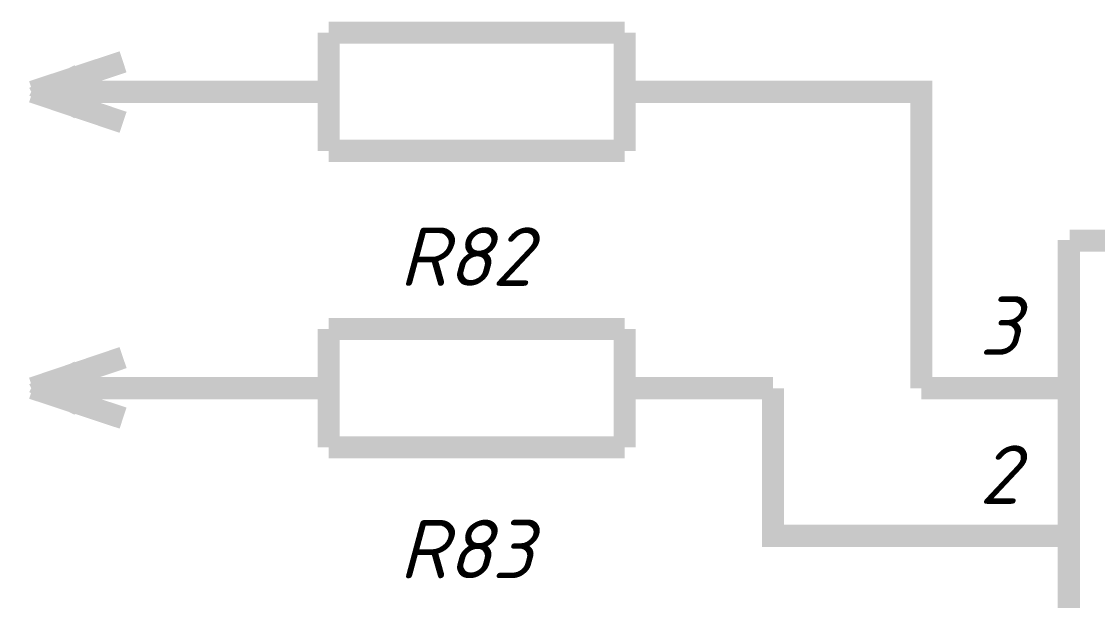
# Model space of a CAD drawing. Header units: inches. Extents: x 0 to 841, y 0 to 594.
# Drawn here: x 672.12 to 708.45, y 550.31 to 569.87 of the extents above; entities that cross this region are included whole.
import ezdxf

# ---------------------------------------------------------------- set-up
doc = ezdxf.new("R2010")
doc.units = ezdxf.units.IN
doc.layers.add('Sheet', color=255, linetype='Continuous')
doc.styles.get("Standard").update_dxf_attribs({"font": 'isocpeui.ttf'})

msp = doc.modelspace()

# ---------------------------------------------------------------- linework, layer by layer
at = {"layer": 'Sheet'}
for points in [[(692.487, 569.497, 0.749, 0.749, 0), (682.493, 569.497, 0.749, 0.749, 0)], [(682.493, 569.497, 0.749, 0.749, 0), (682.493, 565.499, 0.749, 0.749, 0)], [(692.487, 565.499, 0.749, 0.749, 0), (692.487, 569.497, 0.749, 0.749, 0)], [(672.499, 567.498, 0.749, 0.749, 0), (675.553, 568.509, 0.749, 0.749, 0)], [(672.454, 567.498, 0.3, 0.3, 0), (673.981, 568.262, 0.3, 0.3, 0)], [(674.992, 567.498, 0.749, 0.749, 0), (672.499, 567.498, 0.749, 0.749, 0)], [(675.553, 566.465, 0.749, 0.749, 0), (672.499, 567.498, 0.749, 0.749, 0)], [(674.992, 567.498, 0.749, 0.749, 0), (677.485, 567.498, 0.749, 0.749, 0)], [(682.493, 567.498, 0.749, 0.749, 0), (677.485, 567.498, 0.749, 0.749, 0)], [(692.487, 567.498, 0.749, 0.749, 0), (697.495, 567.498, 0.749, 0.749, 0)], [(702.503, 557.481, 0.749, 0.749, 0), (702.503, 557.481, 0.749, 0.749, 0), (702.503, 567.498, 0.749, 0.749, 0), (697.495, 567.498, 0.749, 0.749, 0)], [(672.454, 567.498, 0.3, 0.3, 0), (673.981, 566.735, 0.3, 0.3, 0)], [(674.992, 567.498, 0.3, 0.3, 0), (672.454, 567.498, 0.3, 0.3, 0)], [(682.493, 567.498, 0.3, 0.3, 0), (677.485, 567.498, 0.3, 0.3, 0)], [(692.487, 567.498, 0.3, 0.3, 0), (697.495, 567.498, 0.3, 0.3, 0)], [(682.493, 565.499, 0.749, 0.749, 0), (692.487, 565.499, 0.749, 0.749, 0)], [(707.488, 532.484, 0.749, 0.749, 0), (707.488, 562.49, 0.749, 0.749, 0)], [(707.511, 562.467, 0.749, 0.749, 0), (747.486, 562.467, 0.749, 0.749, 0)], [(692.487, 559.48, 0.749, 0.749, 0), (682.493, 559.48, 0.749, 0.749, 0)], [(682.493, 559.48, 0.749, 0.749, 0), (682.493, 555.483, 0.749, 0.749, 0)], [(692.487, 555.483, 0.749, 0.749, 0), (692.487, 559.48, 0.749, 0.749, 0)], [(672.499, 557.481, 0.749, 0.749, 0), (675.553, 558.515, 0.749, 0.749, 0)], [(672.454, 557.481, 0.3, 0.3, 0), (673.981, 558.245, 0.3, 0.3, 0)], [(674.992, 557.481, 0.749, 0.749, 0), (672.499, 557.481, 0.749, 0.749, 0)], [(675.553, 556.471, 0.749, 0.749, 0), (672.499, 557.481, 0.749, 0.749, 0)], [(674.992, 557.481, 0.749, 0.749, 0), (677.485, 557.481, 0.749, 0.749, 0)], [(682.493, 557.481, 0.749, 0.749, 0), (677.485, 557.481, 0.749, 0.749, 0)], [(692.487, 557.481, 0.749, 0.749, 0), (697.495, 557.481, 0.749, 0.749, 0)], [(702.503, 552.495, 0.749, 0.749, 0), (697.495, 552.495, 0.749, 0.749, 0), (697.495, 557.481, 0.749, 0.749, 0)], [(702.503, 557.481, 0.749, 0.749, 0), (707.488, 557.481, 0.749, 0.749, 0)], [(672.454, 557.481, 0.3, 0.3, 0), (673.981, 556.718, 0.3, 0.3, 0)], [(674.992, 557.481, 0.3, 0.3, 0), (672.454, 557.481, 0.3, 0.3, 0)], [(682.493, 557.481, 0.3, 0.3, 0), (677.485, 557.481, 0.3, 0.3, 0)], [(692.487, 557.481, 0.3, 0.3, 0), (697.495, 557.481, 0.3, 0.3, 0)], [(707.488, 557.481, 0.3, 0.3, 0), (702.503, 557.481, 0.3, 0.3, 0)], [(682.493, 555.483, 0.749, 0.749, 0), (692.487, 555.483, 0.749, 0.749, 0)], [(702.503, 552.495, 0.749, 0.749, 0), (707.488, 552.495, 0.749, 0.749, 0)], [(707.488, 552.495, 0.3, 0.3, 0), (702.503, 552.495, 0.3, 0.3, 0)]]:
    msp.add_lwpolyline(points, format="xyseb", dxfattribs=at)

# ---------------------------------------------------------------- texts
for s, height, p in [('R82', 1.9764, (684.873, 560.94)), ('3', 1.976, (704.457, 558.604)), ('2', 1.976, (704.457, 553.574)), ('R83', 1.9764, (684.873, 551.058))]:
    msp.add_text(s, height=height, dxfattribs=at).set_placement(p)

doc.saveas('drawing.dxf')
